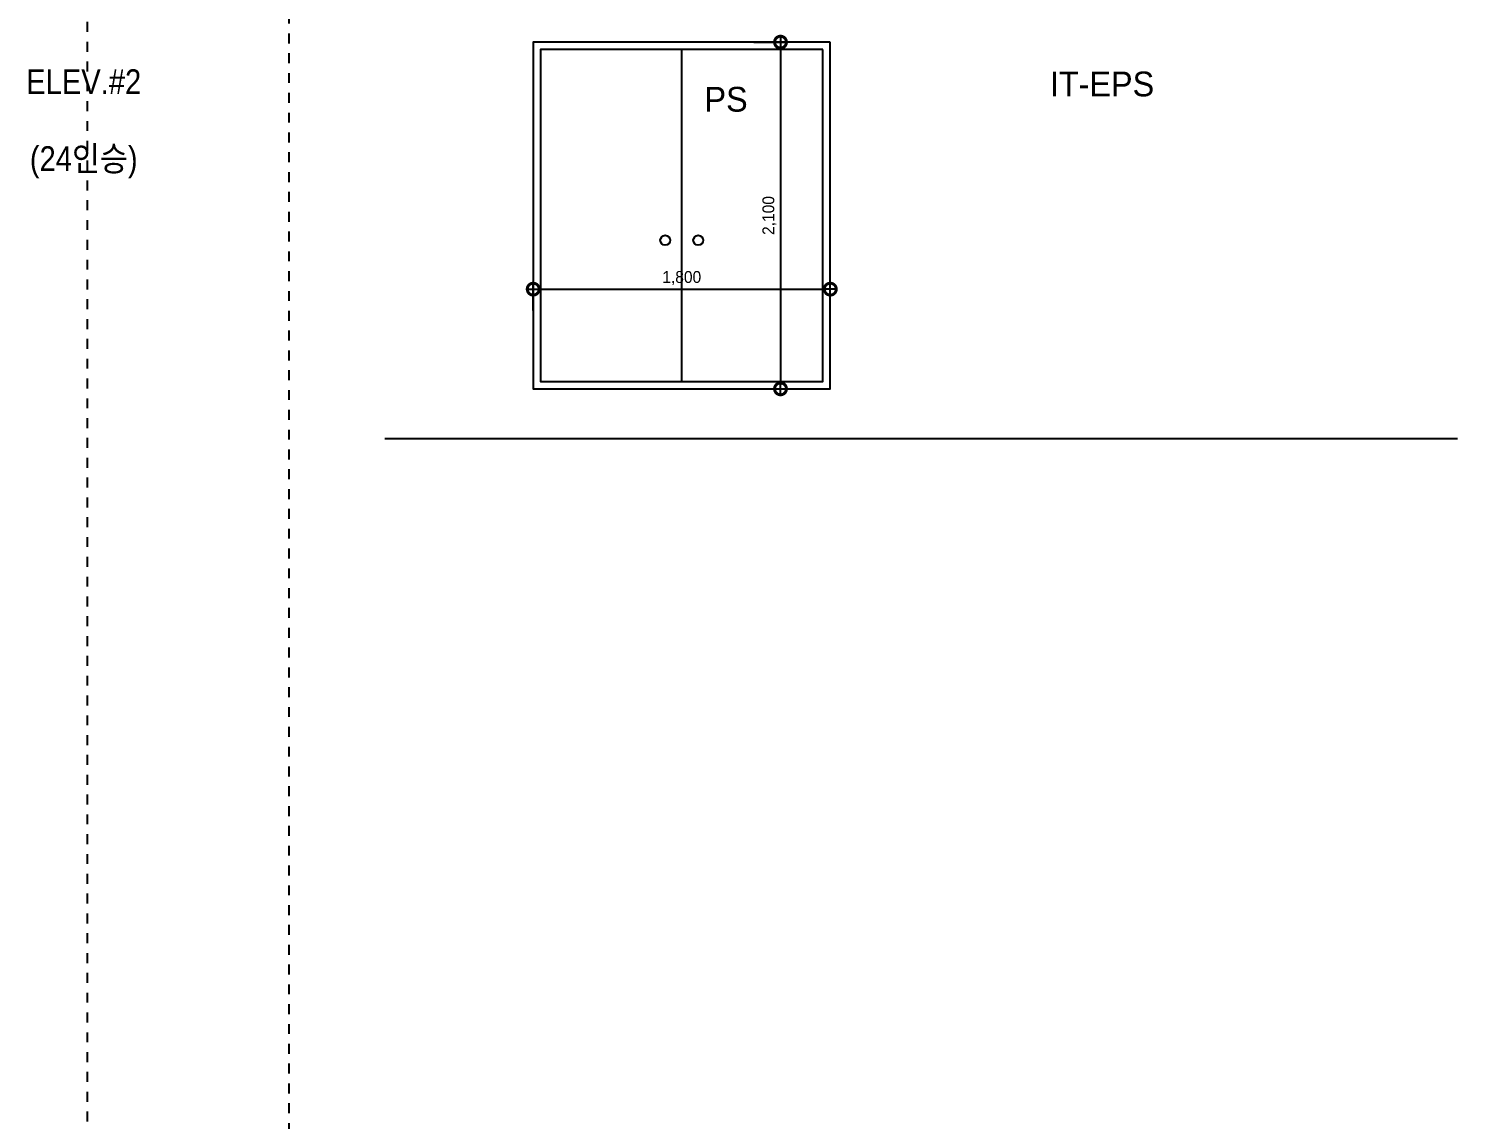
# Model space of a CAD drawing. Header units: millimetres. Extents: x -75040 to 92617, y -36837 to 48530.
# Drawn here: x 15842 to 24500, y 36125 to 42732 of the extents above; entities that cross this region are included whole.
import ezdxf
from ezdxf.enums import TextEntityAlignment as Align

# ---------------------------------------------------------------- set-up
doc = ezdxf.new("R2010")
doc.units = ezdxf.units.MM
doc.header["$LTSCALE"] = 60
doc.linetypes.add('HIDDEN', pattern=[2, 1, -1])
doc.layers.get('Defpoints').update_dxf_attribs({"color": 151})
for name, color, linetype in [('A-CORE-ELEV', 5, 'Continuous'), ('A-DIM', 7, 'Continuous'), ('A-DOOR-ELE', 5, 'Continuous'), ('A-FIN', 6, 'Continuous')]:
    doc.layers.add(name, color=color, linetype=linetype)
doc.layers.add('NOPLOT-DIM', color=191, linetype='Continuous', plot=False)
doc.layers.add('NOPLOT-TEXT', color=11, linetype='Continuous', plot=False)
doc.styles.add('Gdim', font='')
doc.styles.add('Gtx', font='')
doc.styles.get('Gdim').set_extended_font_data('Dotum')
doc.styles.get('Gtx').set_extended_font_data('Dotum')
doc.dimstyles.new('Gdim30(INT)', dxfattribs={"dimscale": 24, "dimtxt": 3, "dimasz": 1, "dimexe": 1.5, "dimexo": 2, "dimgap": 1, "dimtad": 1, "dimdec": 0, "dimzin": 0, "dimdsep": 46, "dimlunit": 6, "dimtxsty": 'Gdim', "dimblk": 'ToneDOT', "dimcen": 1.5, "dimdle": 1.5, "dimclrd": 1, "dimclre": 1, "dimclrt": 256, "dimadec": 1, "dimazin": 0, "dimtfac": 1, "dimtdec": 0, "dimtix": 1, "dimtmove": 2, "dimatfit": 3, "dimldrblk": 'DOT', "dimfxl": 1, "dimtolj": 1, "dimtzin": 0, "dimlwd": -1, "dimlwe": -1, "dimarcsym": 0})

# ---------------------------------------------------------------- blocks, each defined once
blk = doc.blocks.new('ToneDOT')
at = {"layer": 'A-DIM', "color": 1, "linetype": 'ByBlock'}
blk.add_line((1.5, 0), (-1.5, 0), dxfattribs=at)
at = {"layer": 'A-DIM', "color": 1, "linetype": 'ByBlock', "const_width": 3}
blk.add_lwpolyline([(0.375, 0, 1), (-0.375, 0, 1)], format="xyb", close=True, dxfattribs=at)
blk = doc.blocks.new('*D15')
at = {"layer": 'Defpoints', "color": 0, "transparency": 16777216}
for p in [(-9322.5, 2100), (-9322.5, 0, 0), (-9112.8, 0, 0)]:
    blk.add_point(p, dxfattribs=at)
at = {"layer": 'NOPLOT-DIM', "color": 1, "transparency": 16777216}
for p, q in [((-9274.5, 2100, 0), (-9076.8, 2100, 0)), ((-9112.8, 2076, 0), (-9112.8, 24, 0)), ((-9274.5, 0, 0), (-9076.8, 0, 0))]:
    blk.add_line(p, q, dxfattribs=at)
at = {"layer": 'NOPLOT-DIM', "color": 1, "transparency": 16777216, "xscale": 24, "yscale": 24, "zscale": 24}
for p, rotation in [((-9112.8, 2100, 0), 90), ((-9112.8, 0, 0), 270)]:
    blk.add_blockref('ToneDOT', p, dxfattribs=dict(at, rotation=rotation))
at = {"layer": 'NOPLOT-DIM', "transparency": 16777216, "insert": (-9179.8, 1050, 0), "char_height": 72, "attachment_point": 5, "rotation": 90, "style": 'Gdim'}
blk.add_mtext('\\A1;2,100', dxfattribs=at)
blk = doc.blocks.new('_Dot')
at = {"color": 0, "linetype": 'ByBlock', "lineweight": -2}
blk.add_line((-0.5, 0), (-1, 0), dxfattribs=at)
at = {"color": 0, "linetype": 'ByBlock', "const_width": 0.5}
blk.add_lwpolyline([(-0.25, 0, 1), (0.25, 0, 1)], format="xyb", close=True, dxfattribs=at)
blk = doc.blocks.new('*D16')
at = {"layer": 'Defpoints', "color": 0, "transparency": 16777216}
for p in [(-8811.2, 603.9), (-10611.2, 427.6), (-8811.2, 427.6)]:
    blk.add_point(p, dxfattribs=at)
at = {"layer": 'NOPLOT-DIM', "color": 1, "transparency": 16777216}
for p, q in [((-10611.2, 475.6), (-10611.2, 639.9)), ((-8811.2, 475.6), (-8811.2, 639.9)), ((-10587.2, 603.9), (-8835.2, 603.9))]:
    blk.add_line(p, q, dxfattribs=at)
at = {"layer": 'NOPLOT-DIM', "color": 1, "transparency": 16777216, "xscale": 24, "yscale": 24, "zscale": 24, "rotation": 180}
blk.add_blockref('ToneDOT', (-10611.2, 603.9), dxfattribs=at)
at = {"layer": 'NOPLOT-DIM', "color": 1, "transparency": 16777216, "xscale": 24, "yscale": 24, "zscale": 24}
blk.add_blockref('ToneDOT', (-8811.2, 603.9), dxfattribs=at)
at = {"layer": 'NOPLOT-DIM', "transparency": 16777216, "insert": (-9711.2, 670.9), "char_height": 72, "attachment_point": 5, "style": 'Gdim'}
blk.add_mtext('\\A1;1,800', dxfattribs=at)
blk = doc.blocks.new('A$C6e4c1c5a')
at = {"layer": 'A-DOOR-ELE'}
blk.add_line((936, 81), (936, 2091), dxfattribs=at)
at = {"layer": 'A-DOOR-ELE', "elevation": 0}
for points in [[(1836, 2136), (36, 2136), (36, 36), (1836, 36)], [(1791, 2091), (81, 2091), (81, 81), (1791, 81)]]:
    blk.add_lwpolyline(points, close=True, dxfattribs=at)
at = {"layer": 'A-DOOR-ELE'}
for centre in [(836, 936), (1036, 936)]:
    blk.add_circle(centre, 30, dxfattribs=at)
at = {"layer": 'NOPLOT-DIM'}
for base, p1, p2, angle, picture, middle in [((1534.4, 36, 0), (1324.7, 2136), (1324.7, 36, 0), 90, '*D15', (1467.4, 1086, 0)), ((1836, 639.9), (36, 463.6), (1836, 463.6), 180, '*D16', (936, 706.9))]:
    dim = blk.add_linear_dim(base=base, p1=p1, p2=p2, angle=angle, dimstyle='Gdim30(INT)', dxfattribs=at)
    dim.commit()
    dim.dimension.update_dxf_attribs({"geometry": picture, "text_midpoint": middle, "insert": (10647.2, 36)})

msp = doc.modelspace()

# ---------------------------------------------------------------- linework, layer by layer
at = {"layer": 'A-CORE-ELEV', "color": 4, "linetype": 'HIDDEN'}
for p, q in [((17420.8, 13602.7), (17420.8, 44583.7, 0)), ((16200.2, 17392.4, 0), (16200.2, 43914.6, 0))]:
    msp.add_line(p, q, dxfattribs=at)
at = {"layer": 'A-FIN'}
msp.add_line((18000, 40250), (24500, 40250, 0), dxfattribs=at)

# ---------------------------------------------------------------- block references
at = {"layer": 'A-DOOR-ELE'}
msp.add_blockref('A$C6e4c1c5a', (18864, 40514), dxfattribs=at)

# ---------------------------------------------------------------- texts
at = {"layer": 'NOPLOT-TEXT', "style": 'Gtx', "width": 0.9}
for s, p in [('ELEV.#2', (16176.4, 42410.6)), ('(24인승)', (16176.4, 41944.6))]:
    msp.add_text(s, height=150, dxfattribs=at).set_placement(p, align=Align.MIDDLE_CENTER)
at = {"layer": 'NOPLOT-TEXT', "style": 'Gtx'}
for s, p in [('IT-EPS', (22346.6, 42396.8)), ('PS', (20068.6, 42304.3, 0))]:
    msp.add_text(s, height=150, dxfattribs=at).set_placement(p, align=Align.MIDDLE)

doc.saveas('drawing.dxf')
